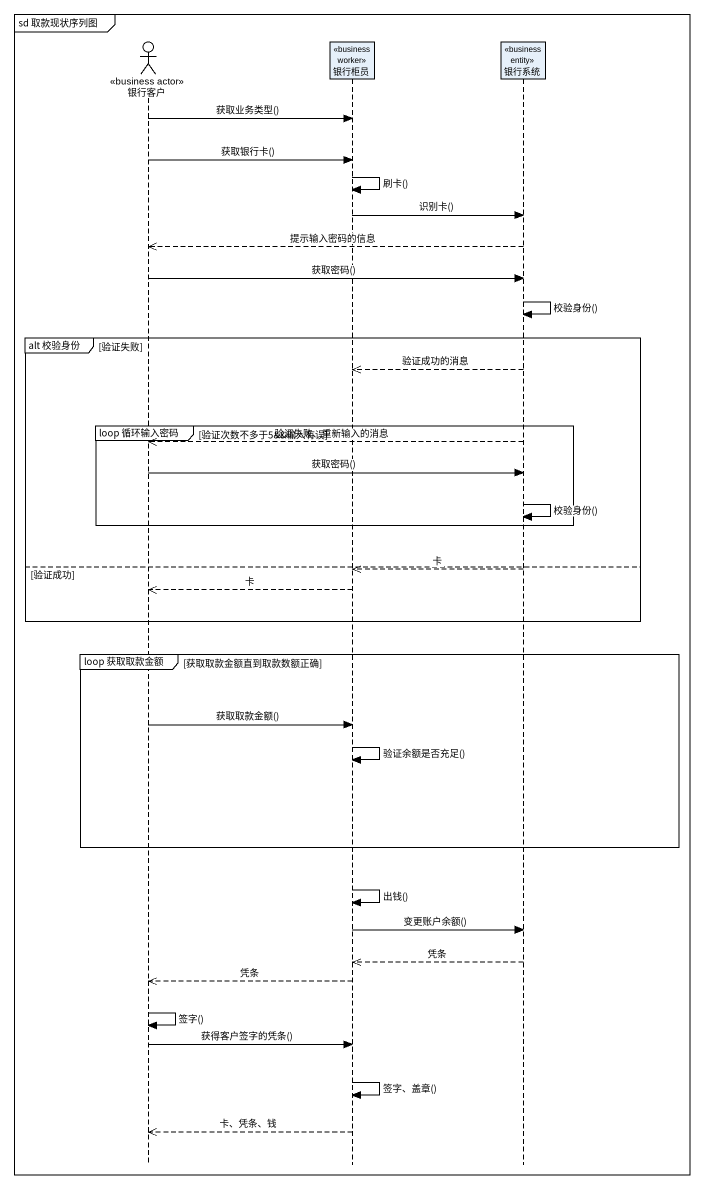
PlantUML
@startuml
mainframe sd 取款现状序列图
hide footbox
actor 银行客户 <<business actor>>
participant 银行柜员 <<business worker>>
participant 银行系统 <<business entity>>

银行客户 -> 银行柜员 : 获取业务类型()
银行客户 -> 银行柜员 : 获取银行卡()
银行柜员 -> 银行柜员 : 刷卡()
银行柜员 -> 银行系统 : 识别卡()
银行系统 -->> 银行客户 : 提示输入密码的信息
银行客户 -> 银行系统 : 获取密码()
银行系统 -> 银行系统 : 校验身份()
group alt 校验身份 [验证失败]
  银行系统 -->> 银行柜员 : 验证成功的消息
  group loop 循环输入密码 [验证次数不多于5&&输入有误]
    银行系统 -->> 银行客户 : 验证失败、重新输入的消息
    银行客户 -> 银行系统 : 获取密码()
    银行系统 -> 银行系统 : 校验身份()
  end
else 验证成功
  银行系统 -->> 银行柜员 : 卡
  银行柜员 -->> 银行客户 : 卡
end
group loop 获取取款金额 [获取取款金额直到取款数额正确]
  银行客户 -> 银行柜员 : 获取取款金额()
  银行柜员 -> 银行柜员 : 验证余额是否充足()
end
银行柜员 -> 银行柜员 : 出钱()
银行柜员 -> 银行系统 : 变更账户余额()
银行系统 -->> 银行柜员 : 凭条
银行柜员 -->> 银行客户 : 凭条
银行客户 -> 银行客户 : 签字()
银行客户 -> 银行柜员 : 获得客户签字的凭条()
银行柜员 -> 银行柜员 : 签字、盖章()
银行柜员 -->> 银行客户 : 卡、凭条、钱
@enduml
